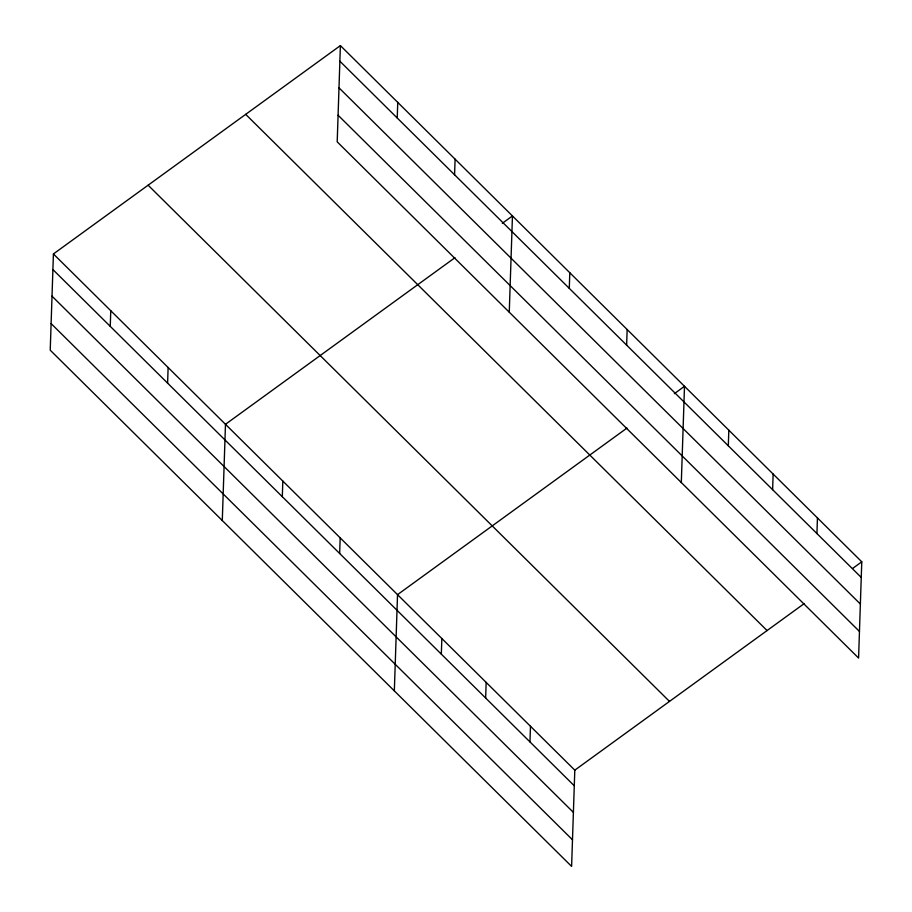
<?xml version="1.0" encoding="UTF-8"?>
<svg xmlns="http://www.w3.org/2000/svg" width="912" height="912" viewBox="0 0 912 912"><rect width="100%" height="100%" fill="white"/><g stroke="black" fill="none" stroke-linecap="round" stroke-linejoin="round"><path stroke-width="1.37" d="M53.42 253.946L50.228 350.185L571.607 866.4L574.799 770.161L53.42 253.946L340.393 45.6L861.772 561.815L858.58 658.054L337.201 141.839L340.393 45.6M110.249 326.359L110.774 310.73M167.603 383.143L168.127 367.513M222.289 520.535L225.481 424.297L454.951 257.697M282.31 496.709L282.823 481.08M339.663 553.493L340.176 537.863M397.233 118.001L397.746 102.383M394.337 690.886L397.529 594.647L627.011 428.047M454.575 174.785L455.099 159.167M441.328 654.143L441.853 638.525M485.651 698.022L486.164 682.404M509.261 312.189L512.453 215.95L502.307 223.315M529.963 741.901L530.476 726.283M569.282 288.352L569.795 272.734M626.635 345.135L627.148 329.517M681.31 482.539L684.502 386.3L674.356 393.665M728.3 445.797L728.825 430.179M772.624 489.676L773.137 474.058M816.935 533.554L817.448 517.936M574.799 770.161L804.27 603.55M852.754 568.358L861.772 561.815M339.88 61.218L861.247 577.433M338.99 87.826L860.369 604.04M338.09 115.231L859.457 631.446M245.693 114.353L767.072 630.568M148.12 185.193L669.499 701.408M52.907 269.576L574.275 785.779M52.018 296.172L573.397 812.387M51.106 323.589L572.485 839.792"/></g></svg>
